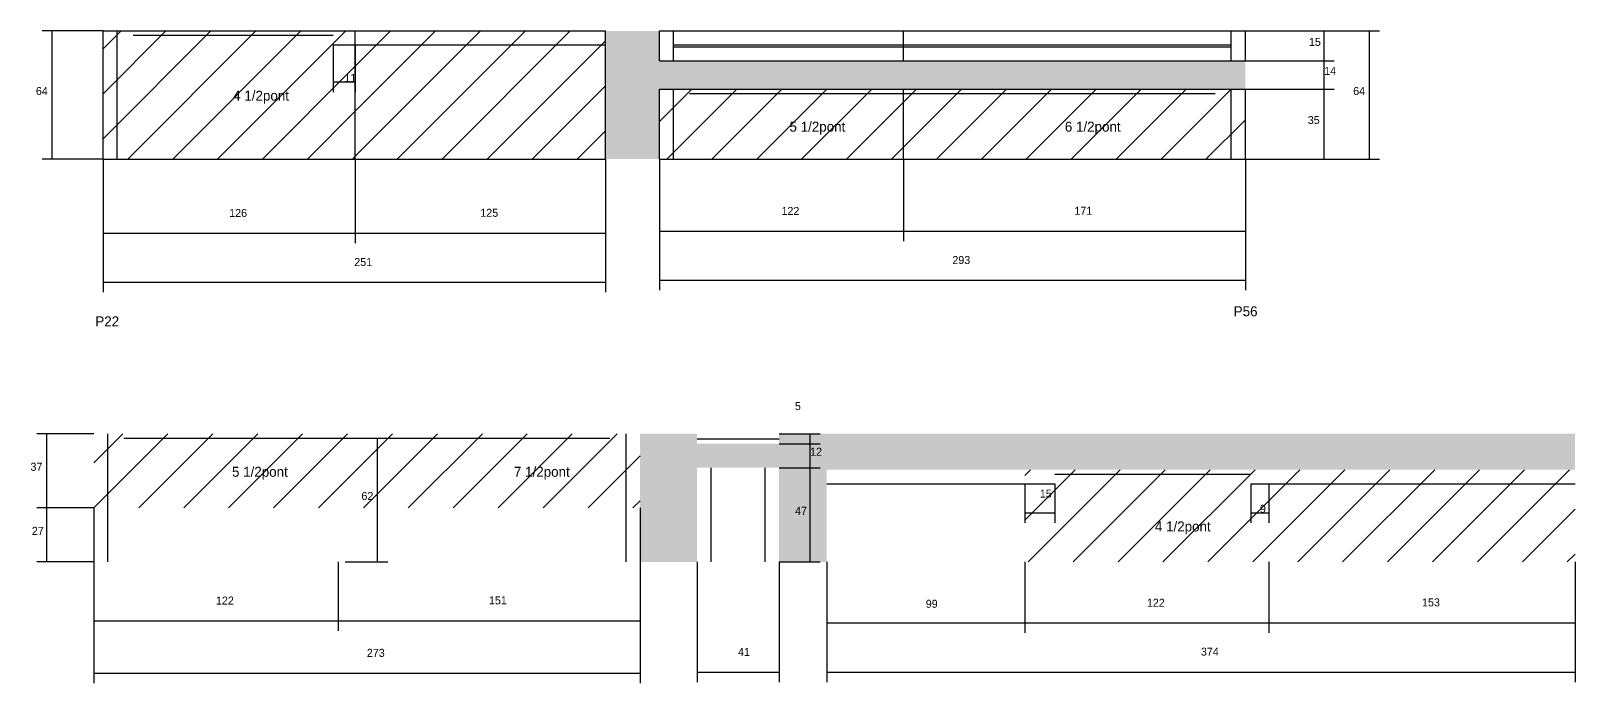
# Model space of a CAD drawing. Header units: metres. Extents: x -7920 to -6066, y 8238 to 8647.
# Drawn here: x -6837 to -6066, y 8238 to 8564 of the extents above; entities that cross this region are included whole.
import ezdxf

# ---------------------------------------------------------------- set-up
doc = ezdxf.new("R2010")
doc.units = ezdxf.units.M
for name, color, linetype in [('COTA', 4, 'Continuous'), ('Hachura', 253, 'Continuous'), ('NOMENCLATURA', 7, 'Continuous'), ('Painéis', 200, 'Continuous'), ('SARR_2.2x7', 40, 'Continuous'), ('SARR_EDITAR', 141, 'Continuous')]:
    doc.layers.add(name, color=color, linetype=linetype)

msp = doc.modelspace()

# ---------------------------------------------------------------- hatches: boundary and pattern name
at = {"layer": 'COTA'}
h = msp.add_hatch(dxfattribs=at)
h.set_pattern_fill('AR-CONC', scale=0.03)
h.paths.add_polyline_path([(-6523.1, 8535.1), (-6230.3, 8535.1), (-6230.3, 8549.1), (-6523.1, 8549.1), (-6523.1, 8564.1), (-6550.1, 8564.1), (-6550.1, 8500.1), (-6523.1, 8500.1)])
h = msp.add_hatch(dxfattribs=at)
h.set_pattern_fill('AR-CONC', scale=0.03)
h.paths.add_polyline_path([(-6532.8, 8299), (-6504.3, 8299), (-6504.3, 8346), (-6463.3, 8346), (-6463.3, 8299), (-6439.5, 8299), (-6439.5, 8345), (-6065.5, 8345), (-6065.5, 8363), (-6463.3, 8363), (-6463.3, 8358), (-6504.3, 8358), (-6504.3, 8363), (-6532.8, 8363)])
at = {"layer": 'Hachura'}
h = msp.add_hatch(dxfattribs=at)
h.set_pattern_fill('ANSI31', scale=5)
h.paths.add_polyline_path([(-6801.1, 8500.1), (-6675.1, 8500.1), (-6675.1, 8564.1), (-6801.1, 8564.1)])
h = msp.add_hatch(dxfattribs=at)
h.set_pattern_fill('ANSI31', scale=5)
h.paths.add_polyline_path([(-6550.1, 8500.1), (-6550.1, 8564.1), (-6675.1, 8564.1), (-6675.1, 8500.1)])
h = msp.add_hatch(dxfattribs=at)
h.set_pattern_fill('ANSI31', scale=5)
h.paths.add_polyline_path([(-6401.1, 8500.1), (-6401.1, 8535.1), (-6523.1, 8535.1), (-6523.1, 8500.1)])
h = msp.add_hatch(dxfattribs=at)
h.set_pattern_fill('ANSI31', scale=5)
h.paths.add_polyline_path([(-6401.1, 8535.1), (-6401.1, 8500.1), (-6230.3, 8500.1), (-6230.3, 8535.1)])
h = msp.add_hatch(dxfattribs=at)
h.set_pattern_fill('ANSI31', scale=5)
h.paths.add_polyline_path([(-6683.7, 8326), (-6683.7, 8363), (-6805.7, 8363), (-6805.7, 8326)])
h = msp.add_hatch(dxfattribs=at)
h.set_pattern_fill('ANSI31', scale=5)
h.paths.add_polyline_path([(-6532.8, 8326), (-6532.8, 8363), (-6683.7, 8363), (-6683.7, 8326)])
h = msp.add_hatch(dxfattribs=at)
h.set_pattern_fill('ANSI31', scale=5)
h.paths.add_polyline_path([(-6340.5, 8345), (-6340.5, 8299), (-6218.5, 8299), (-6218.5, 8345)])
h = msp.add_hatch(dxfattribs=at)
h.set_pattern_fill('ANSI31', scale=5)
h.paths.add_polyline_path([(-6218.5, 8345), (-6218.5, 8299), (-6065.5, 8299), (-6065.5, 8345)])

# ---------------------------------------------------------------- linework, layer by layer
at = {"layer": 'COTA'}
for p, q in [((-6801.1, 8564.1), (-6831.6, 8564.1)), ((-6826.6, 8500.1), (-6826.6, 8564.1)), ((-6230.3, 8564.1), (-6163.3, 8564.1)), ((-6230.3, 8564.1), (-6185.9, 8564.1)), ((-6190.9, 8549.1), (-6190.9, 8564.1)), ((-6168.3, 8500.1), (-6168.3, 8564.1)), ((-6686.1, 8557.1), (-6686.1, 8533.6)), ((-6675.1, 8557.1), (-6675.1, 8533.6)), ((-6230.3, 8549.1), (-6185.9, 8549.1)), ((-6230.3, 8549.1), (-6185.9, 8549.1)), ((-6190.9, 8535.1), (-6190.9, 8549.1)), ((-6686.1, 8538.6), (-6675.1, 8538.6)), ((-6230.3, 8535.1), (-6185.9, 8535.1)), ((-6230.3, 8535.1), (-6185.9, 8535.1)), ((-6190.9, 8500.1), (-6190.9, 8535.1)), ((-6801.1, 8500.1), (-6831.6, 8500.1)), ((-6801.1, 8500.1), (-6801.1, 8458.1)), ((-6801.1, 8500.1), (-6801.1, 8433.6)), ((-6675.1, 8500.1), (-6675.1, 8458.1)), ((-6675.1, 8500.1), (-6675.1, 8458.1)), ((-6550.1, 8500.1), (-6550.1, 8458.1)), ((-6550.1, 8500.1), (-6550.1, 8433.6)), ((-6523.1, 8500.1), (-6523.1, 8459.1)), ((-6523.1, 8500.1), (-6523.1, 8434.6)), ((-6401.1, 8500.1), (-6401.1, 8459.1)), ((-6401.1, 8500.1), (-6401.1, 8459.1)), ((-6230.3, 8500.1), (-6230.3, 8459.1)), ((-6230.3, 8500.1), (-6230.3, 8434.6)), ((-6230.3, 8500.1), (-6185.9, 8500.1)), ((-6230.3, 8500.1), (-6163.3, 8500.1)), ((-6801.1, 8463.1), (-6675.1, 8463.1)), ((-6675.1, 8463.1), (-6550.1, 8463.1)), ((-6523.1, 8464.1), (-6401.1, 8464.1)), ((-6401.1, 8464.1), (-6230.3, 8464.1)), ((-6801.1, 8438.6), (-6550.1, 8438.6)), ((-6523.1, 8439.6), (-6230.3, 8439.6)), ((-6805.7, 8363), (-6834.2, 8363)), ((-6829.2, 8326), (-6829.2, 8363)), ((-6680.2, 8360.8), (-6658.9, 8360.8)), ((-6663.9, 8299), (-6663.9, 8360.8)), ((-6463.3, 8363), (-6442.8, 8363)), ((-6463.3, 8358), (-6442.8, 8358)), ((-6463.3, 8358), (-6442.8, 8358)), ((-6447.8, 8358), (-6447.8, 8363)), ((-6447.8, 8346), (-6447.8, 8358)), ((-6463.3, 8346), (-6442.8, 8346)), ((-6463.3, 8346), (-6442.8, 8346)), ((-6447.8, 8299), (-6447.8, 8346)), ((-6340.5, 8338), (-6340.5, 8318.5)), ((-6325.5, 8338), (-6325.5, 8318.5)), ((-6227.5, 8338), (-6227.5, 8318.5)), ((-6218.5, 8338), (-6218.5, 8318.5)), ((-6805.7, 8326), (-6834.2, 8326)), ((-6805.7, 8326), (-6834.2, 8326)), ((-6829.2, 8299), (-6829.2, 8326)), ((-6805.7, 8326), (-6805.7, 8238.5)), ((-6532.8, 8326), (-6532.8, 8238.5)), ((-6340.5, 8323.5), (-6325.5, 8323.5)), ((-6227.5, 8323.5), (-6218.5, 8323.5)), ((-6805.7, 8299), (-6834.2, 8299)), ((-6805.7, 8299), (-6805.7, 8264.6)), ((-6683.7, 8299), (-6683.7, 8264.6)), ((-6683.7, 8299), (-6683.7, 8264.6)), ((-6680.2, 8299), (-6658.9, 8299)), ((-6532.8, 8299), (-6532.8, 8264.6)), ((-6504.3, 8299), (-6504.3, 8239)), ((-6463.3, 8299), (-6463.3, 8239)), ((-6463.3, 8299), (-6442.8, 8299)), ((-6439.5, 8299), (-6439.5, 8239)), ((-6439.5, 8299), (-6439.5, 8263.6)), ((-6340.5, 8299), (-6340.5, 8263.6)), ((-6340.5, 8299), (-6340.5, 8263.6)), ((-6218.5, 8299), (-6218.5, 8263.6)), ((-6218.5, 8299), (-6218.5, 8263.6)), ((-6065.5, 8299), (-6065.5, 8263.6)), ((-6065.5, 8299), (-6065.5, 8239)), ((-6805.7, 8269.6), (-6683.7, 8269.6)), ((-6683.7, 8269.6), (-6532.8, 8269.6)), ((-6439.5, 8268.6), (-6340.5, 8268.6)), ((-6340.5, 8268.6), (-6218.5, 8268.6)), ((-6218.5, 8268.6), (-6065.5, 8268.6)), ((-6805.7, 8243.5), (-6532.8, 8243.5)), ((-6504.3, 8244), (-6463.3, 8244)), ((-6439.5, 8244), (-6065.5, 8244))]:
    msp.add_line(p, q, dxfattribs=at)
at = {"layer": 'Painéis'}
for p, q in [((-6801.1, 8564.1), (-6550.1, 8564.1)), ((-6801.1, 8500.1), (-6801.1, 8564.1)), ((-6675.1, 8500.1), (-6675.1, 8564.1)), ((-6550.1, 8500.1), (-6550.1, 8564.1)), ((-6523.1, 8564.1), (-6230.3, 8564.1)), ((-6523.1, 8549.1), (-6523.1, 8564.1)), ((-6401.1, 8549.1), (-6401.1, 8564.1)), ((-6230.3, 8549.1), (-6230.3, 8564.1)), ((-6523.1, 8549.1), (-6230.3, 8549.1)), ((-6523.1, 8535.1), (-6230.3, 8535.1)), ((-6523.1, 8500.1), (-6523.1, 8535.1)), ((-6401.1, 8500.1), (-6401.1, 8535.1)), ((-6230.3, 8500.1), (-6230.3, 8535.1)), ((-6801.1, 8500.1), (-6550.1, 8500.1)), ((-6523.1, 8500.1), (-6230.3, 8500.1))]:
    msp.add_line(p, q, dxfattribs=at)
at = {"layer": 'SARR_2.2x7'}
for p, q in [((-6794.1, 8500.1), (-6794.1, 8564.1)), ((-6786.1, 8561.9), (-6686.1, 8561.9)), ((-6516.1, 8549.1), (-6516.1, 8564.1)), ((-6237.3, 8549.1), (-6237.3, 8564.1)), ((-6686.1, 8557.1), (-6675.1, 8557.1)), ((-6675.1, 8557.1), (-6550.1, 8557.1)), ((-6516.1, 8557.1), (-6401.1, 8557.1)), ((-6516.1, 8556.1), (-6401.1, 8556.1)), ((-6401.1, 8557.1), (-6237.3, 8557.1)), ((-6401.1, 8556.1), (-6237.3, 8556.1)), ((-6516.1, 8500.1), (-6516.1, 8535.1)), ((-6237.3, 8500.1), (-6237.3, 8535.1)), ((-6508.1, 8532.9), (-6401.1, 8532.9)), ((-6401.1, 8532.9), (-6245.3, 8532.9)), ((-6798.7, 8326), (-6798.7, 8363)), ((-6790.7, 8360.8), (-6683.7, 8360.8)), ((-6683.7, 8360.8), (-6547.8, 8360.8)), ((-6539.8, 8326), (-6539.8, 8363)), ((-6497.3, 8299), (-6497.3, 8346)), ((-6470.3, 8299), (-6470.3, 8346)), ((-6325.5, 8342.8), (-6227.5, 8342.8)), ((-6439.5, 8338), (-6340.5, 8338)), ((-6340.5, 8338), (-6325.5, 8338)), ((-6227.5, 8338), (-6218.5, 8338)), ((-6218.5, 8338), (-6065.5, 8338)), ((-6798.7, 8299), (-6798.7, 8326)), ((-6539.8, 8299), (-6539.8, 8326))]:
    msp.add_line(p, q, dxfattribs=at)
at = {"layer": 'SARR_EDITAR'}
msp.add_line((-6504.3, 8360.5), (-6463.3, 8360.5), dxfattribs=at)

# ---------------------------------------------------------------- texts
at = {"layer": 'COTA'}
for s, p in [('15', (-6198.5, 8556.6)), ('14', (-6190.9, 8542.1)), ('64', (-6834.7, 8532.1)), ('11', (-6680.6, 8538.6)), ('64', (-6176.4, 8532.1)), ('35', (-6199.1, 8517.6)), ('126', (-6738.1, 8471.2)), ('125', (-6612.6, 8471.3)), ('122', (-6462.1, 8472.2)), ('171', (-6315.7, 8472.3)), ('251', (-6675.6, 8446.7)), ('293', (-6376.7, 8447.7)), ('5', (-6455.4, 8374.8)), ('12', (-6447.8, 8352)), ('37', (-6837.4, 8344.5)), ('15', (-6333, 8331.1)), ('62', (-6672, 8329.9)), ('9', (-6223, 8323.5)), ('47', (-6455.3, 8322.5)), ('27', (-6836.7, 8312.5)), ('122', (-6744.7, 8277.7)), ('151', (-6608.3, 8277.8)), ('122', (-6279.5, 8276.6)), ('153', (-6142, 8276.8)), ('99', (-6390, 8276.1)), ('273', (-6669.3, 8251.6)), ('41', (-6483.8, 8252.1)), ('374', (-6252.5, 8252.2))]:
    msp.add_text(s, height=4, dxfattribs=at).set_placement(p)
at = {"layer": 'NOMENCLATURA'}
for s, p in [('4 1/2pont', (-6736.1, 8529.3)), ('5 1/2pont', (-6458.1, 8513.8)), ('6 1/2pont', (-6320.5, 8513.8)), ('P22', (-6805, 8416.6)), ('P56', (-6236.1, 8421.6)), ('5 1/2pont', (-6736.7, 8341.5)), ('7 1/2pont', (-6595.8, 8341.5)), ('4 1/2pont', (-6275.5, 8314.2))]:
    msp.add_text(s, height=5, dxfattribs=at).set_placement(p)

doc.saveas('drawing.dxf')
